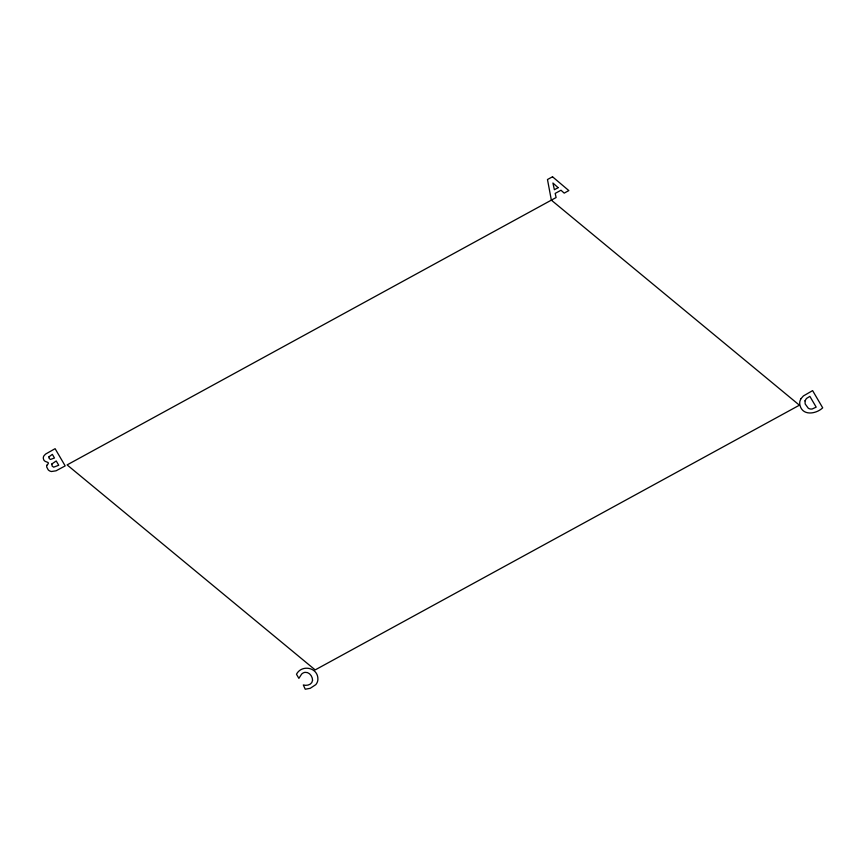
<?xml version="1.0" encoding="UTF-8"?>
<svg xmlns="http://www.w3.org/2000/svg" width="866" height="866" viewBox="0 0 866 866"><rect width="100%" height="100%" fill="white"/><g stroke="black" fill="none" stroke-linecap="round" stroke-linejoin="round"><path stroke-width="1.3" d="M805.023 400.839L805.174 403.946L808.227 408.157A5.25 4.958 -14.1 0 0 812.286 408.958L816.183 407.139L809.862 396.357L806.419 398.512L805.023 400.839M48.94 456.847L49.145 458.374L50.455 459.467L54.482 458.006L52.35 454.358L48.94 456.847M46.764 465.334L46.699 466.969L48.204 469.827A5.629 5.304 -14.1 0 0 51.549 471.505L56.03 470.812L65.188 465.908L55.099 448.685L45.606 454.065L44.004 455.754A4.049 3.821 -14.1 0 0 43.462 458.98C44.047 463.321 51.668 460.907 46.764 465.334M312.561 680.286C312.193 684.67 306.943 686.121 303.306 684.952L305.254 689.228L310.223 688.308L315.744 684.681A8.952 8.444 -14.1 0 0 317.887 679.485C318.417 667.48 301.823 664.005 296.475 674.257L298.889 678.359L301.563 674.192A5.91 5.575 -14.1 0 1 305.027 672.341C309.303 671.854 312.604 676.357 312.561 680.286M51.895 463.938L52.09 466.005L53.66 467.185L58.736 465.269L56.214 460.95L51.895 463.938M800.866 398.815L799.989 400.98A9.807 9.245 -14.1 0 0 800.108 405.753C803.031 416.221 816.432 413.872 822.7 407.832L812.6 390.609L803.388 395.957L800.866 398.815M552.519 176.772L547.474 179.522L551.35 200.143L799.415 405.191L315.17 669.905L67.104 464.901L556.102 197.545L555.193 193.399L560.984 190.239L564.199 193.118L568.832 190.585L552.519 176.772M558.137 187.662L554.381 189.719L552.93 183.018L558.137 187.662"/></g></svg>
